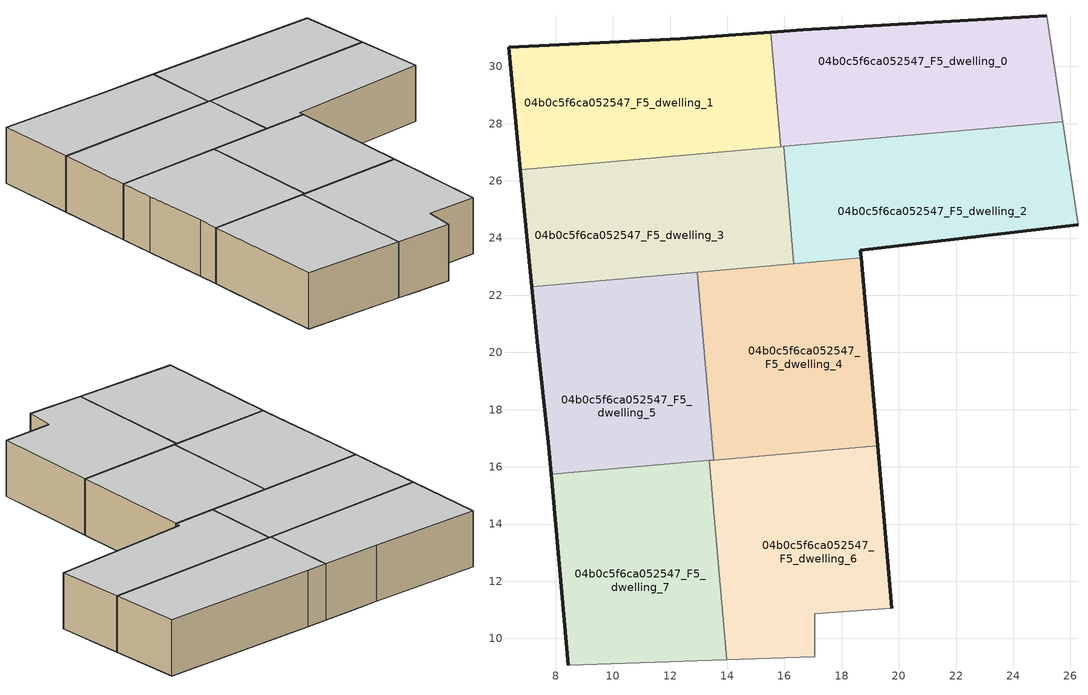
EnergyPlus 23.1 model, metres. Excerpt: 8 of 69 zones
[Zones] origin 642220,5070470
04b0c5f6ca052547_F5_dwelling_0
 floor to 04b0c5f6ca052547_F4_dwelling_4 (EU_floor_Construction): 25.56,29.16 25.17,31.77 16.66,31.27 15.53,31.2 15.76,28.59 z15
 floor adiabatic (EU_floor_Construction): 25.72,28.06 25.56,29.16 15.76,28.59 15.88,27.2 z15
 wall outside (EU_wall_Construction): 15.53,31.2 16.66,31.27 25.17,31.77 z15:18
 wall adiabatic (EU_wall_Construction): 25.17,31.77 25.72,28.06 z15:18
 wall to 04b0c5f6ca052547_F5_dwelling_1 (EU_wall_Construction): 15.88,27.2 15.53,31.2 z15:18
 wall to 04b0c5f6ca052547_F5_dwelling_2 (EU_wall_Construction): 25.72,28.06 15.97,27.2 z15:18
 wall to 04b0c5f6ca052547_F5_dwelling_3 (EU_wall_Construction): 15.97,27.2 15.88,27.2 z15:18
 ceiling to 04b0c5f6ca052547_F6_dwelling_0 (EU_floor_Construction): 25.17,31.77 25.72,28.06 15.88,27.2 15.53,31.2 16.66,31.27 z18
04b0c5f6ca052547_F5_dwelling_1
 floor to 04b0c5f6ca052547_F4_dwelling_0 (EU_floor_Construction): 13.99,27.03 13.75,31.07 12.36,30.97 6.35,30.68 6.77,26.39 z15
 floor to 04b0c5f6ca052547_F4_dwelling_4 (EU_floor_Construction): 15.76,28.59 15.53,31.2 13.75,31.07 13.91,28.48 z15
 floor adiabatic (EU_floor_Construction): 15.88,27.2 15.76,28.59 13.91,28.48 13.99,27.03 z15
 wall outside (EU_wall_Construction): 6.77,26.39 6.35,30.68 12.36,30.97 15.53,31.2 z15:18
 wall to 04b0c5f6ca052547_F5_dwelling_3 (EU_wall_Construction): 15.88,27.2 6.77,26.39 z15:18
 ceiling to 04b0c5f6ca052547_F6_dwelling_1 (EU_floor_Construction): 15.53,31.2 15.88,27.2 6.77,26.39 6.35,30.68 12.36,30.97 z18
04b0c5f6ca052547_F5_dwelling_2
 floor to 04b0c5f6ca052547_F4_dwelling_6 (EU_floor_Construction): 26.26,24.47 25.94,26.6 16.08,26.03 16.32,23.26 18.67,23.39 18.66,23.57 z15
 floor to 04b0c5f6ca052547_F4_dwelling_5 (EU_floor_Construction): 25.94,26.6 25.72,28.06 15.97,27.2 16.08,26.03 z15
 floor to 04b0c5f6ca052547_F4_dwelling_7 (EU_floor_Construction): 18.68,23.31 18.67,23.39 16.32,23.26 16.33,23.1 z15
 wall outside (EU_wall_Construction): 26.26,24.47 18.66,23.57 18.68,23.31 z15:18
 wall to 04b0c5f6ca052547_F5_dwelling_3 (EU_wall_Construction): 16.33,23.1 15.97,27.2 z15:18
 wall adiabatic (EU_wall_Construction): 25.72,28.06 26.26,24.47 z15:18
 wall to 04b0c5f6ca052547_F5_dwelling_4 (EU_wall_Construction): 18.68,23.31 16.33,23.1 z15:18
 ceiling to 04b0c5f6ca052547_F6_dwelling_2 (EU_floor_Construction): 25.72,28.06 26.26,24.47 18.66,23.57 18.68,23.31 16.33,23.1 15.97,27.2 z18
04b0c5f6ca052547_F5_dwelling_3
 floor to 04b0c5f6ca052547_F4_dwelling_1 (EU_floor_Construction): 14.23,22.92 14.06,25.9 6.85,25.48 7.16,22.3 z15
 floor to 04b0c5f6ca052547_F4_dwelling_0 (EU_floor_Construction): 14.06,25.9 13.99,27.03 6.77,26.39 6.85,25.48 z15
 floor to 04b0c5f6ca052547_F4_dwelling_6 (EU_floor_Construction): 16.32,23.26 16.08,26.03 14.06,25.91 14.22,23.13 z15
 floor to 04b0c5f6ca052547_F4_dwelling_7 (EU_floor_Construction): 16.33,23.1 16.32,23.26 14.22,23.13 14.23,22.92 z15
 floor to 04b0c5f6ca052547_F4_dwelling_5 (EU_floor_Construction): 16.08,26.03 15.97,27.2 13.99,27.03 14.06,25.91 z15
 wall outside (EU_wall_Construction): 7.16,22.3 6.77,26.39 z15:18
 wall to 04b0c5f6ca052547_F5_dwelling_5 (EU_wall_Construction): 12.95,22.81 7.16,22.3 z15:18
 wall to 04b0c5f6ca052547_F5_dwelling_4 (EU_wall_Construction): 16.33,23.1 12.95,22.81 z15:18
 ceiling to 04b0c5f6ca052547_F6_dwelling_3 (EU_floor_Construction): 15.97,27.2 16.33,23.1 7.16,22.3 6.77,26.39 z18
04b0c5f6ca052547_F5_dwelling_4
 floor to 04b0c5f6ca052547_F4_dwelling_1 (EU_floor_Construction): 14.37,20.57 14.23,22.92 12.95,22.81 13.15,20.5 z15
 floor to 04b0c5f6ca052547_F4_dwelling_2 (EU_floor_Construction): 14.61,16.33 14.37,20.57 13.15,20.5 13.53,16.24 z15
 floor adiabatic (EU_floor_Construction): 19.26,16.74 18.68,23.31 12.95,22.81 14.23,22.92 14.61,16.33 z15
 wall outside (EU_wall_Construction): 18.68,23.31 19.26,16.74 z15:18
 wall to 04b0c5f6ca052547_F5_dwelling_5 (EU_wall_Construction): 13.53,16.24 12.95,22.81 z15:18
 wall to 04b0c5f6ca052547_F5_dwelling_6 (EU_wall_Construction): 19.26,16.74 13.53,16.24 z15:18
 ceiling to 04b0c5f6ca052547_F6_dwelling_4 (EU_floor_Construction): 18.68,23.31 19.26,16.74 13.53,16.24 12.95,22.81 z18
04b0c5f6ca052547_F5_dwelling_5
 floor to 04b0c5f6ca052547_F4_dwelling_2 (EU_floor_Construction): 13.53,16.24 13.15,20.5 7.37,20.16 7.75,16.87 7.85,15.74 z15
 floor to 04b0c5f6ca052547_F4_dwelling_1 (EU_floor_Construction): 13.15,20.5 12.95,22.81 7.16,22.3 7.35,20.37 7.37,20.16 z15
 wall outside (EU_wall_Construction): 7.85,15.74 7.75,16.87 7.35,20.37 7.16,22.3 z15:18
 wall to 04b0c5f6ca052547_F5_dwelling_7 (EU_wall_Construction): 13.37,16.22 7.85,15.74 z15:18
 wall to 04b0c5f6ca052547_F5_dwelling_6 (EU_wall_Construction): 13.53,16.24 13.37,16.22 z15:18
 ceiling to 04b0c5f6ca052547_F6_dwelling_5 (EU_floor_Construction): 12.95,22.81 13.53,16.24 7.85,15.74 7.75,16.87 7.35,20.37 7.16,22.3 z18
04b0c5f6ca052547_F5_dwelling_6
 floor to 04b0c5f6ca052547_F4_dwelling_8 (EU_floor_Construction): 19.76,11.06 19.26,16.74 14.61,16.33 15.02,9.29 17.05,9.36 17.05,10.86 z15
 floor to 04b0c5f6ca052547_F4_dwelling_3 (EU_floor_Construction): 15.02,9.29 14.69,15.05 13.48,14.98 13.99,9.25 z15
 floor to 04b0c5f6ca052547_F4_dwelling_2 (EU_floor_Construction): 14.69,15.05 14.61,16.33 13.53,16.24 13.37,16.22 13.48,14.98 z15
 wall outside (EU_wall_Construction): 19.26,16.74 19.76,11.06 z15:18
 wall adiabatic (EU_wall_Construction): 19.76,11.06 17.05,10.86 17.05,9.36 13.99,9.25 z15:18
 wall to 04b0c5f6ca052547_F5_dwelling_7 (EU_wall_Construction): 13.99,9.25 13.37,16.22 z15:18
 ceiling to 04b0c5f6ca052547_F6_dwelling_6 (EU_floor_Construction): 19.26,16.74 19.76,11.06 17.05,10.86 17.05,9.36 13.99,9.25 13.37,16.22 z18
04b0c5f6ca052547_F5_dwelling_7
 floor to 04b0c5f6ca052547_F4_dwelling_3 (EU_floor_Construction): 13.99,9.25 13.48,14.98 7.95,14.66 8.45,9.06 z15
 floor to 04b0c5f6ca052547_F4_dwelling_2 (EU_floor_Construction): 13.48,14.98 13.37,16.22 7.85,15.74 7.95,14.66 z15
 wall outside (EU_wall_Construction): 8.45,9.06 7.85,15.74 z15:18
 wall adiabatic (EU_wall_Construction): 13.99,9.25 8.45,9.06 z15:18
 ceiling to 04b0c5f6ca052547_F6_dwelling_7 (EU_floor_Construction): 13.37,16.22 13.99,9.25 8.45,9.06 7.85,15.74 z18
[Building]
EU S2 Campaign: North Axis=0; Terrain=City; Solar Distribution=FullExterior
[Site:Location]
Lyon-Bron: Latitude=45.75; Longitude=5; Time Zone=1; Elevation=198
[SizingPeriod:WeatherFileDays]
AnnualSizingPeriod: Begin Month=1; Begin Day of Month=1; End Month=12; End Day of Month=31; Day of Week for Start Day=Monday; Use Weather File Daylight Saving Period=No; Use Weather File Rain and Snow Indicators=No
[MATERIAL]
EU_InternalMass_Material: Roughness=MediumRough; Thickness=0.1; Conductivity=1; Density=1800; Specific Heat=900; Thermal Absorptance=0.9; Solar Absorptance=0.7; Visible Absorptance=0.7
[MATERIAL:NOMASS] Roughness=MediumRough; Thermal Absorptance=0.9; Solar Absorptance=0.7; Visible Absorptance=0.7
Name | Thermal Resistance
EU_wall_NoMass | 1.97775
EU_floor_NoMass | 1.84812
[CONSTRUCTION]
EU_wall_Construction: EU_wall_NoMass
EU_floor_Construction: EU_floor_NoMass
EU_InternalMass_Construction: EU_InternalMass_Material
[ZONE] Type=1; Multiplier=1; Ceiling Height=autocalculate; Floor Area=autocalculate; Part of Total Floor Area=Yes
Name | Volume
04b0c5f6ca052547_F5_dwelling_0; 04b0c5f6ca052547_F5_dwelling_1 | 113.834
04b0c5f6ca052547_F5_dwelling_2 | 113.843
04b0c5f6ca052547_F5_dwelling_3 | 113.851
04b0c5f6ca052547_F5_dwelling_4 | 113.833
04b0c5f6ca052547_F5_dwelling_5 | 113.84
04b0c5f6ca052547_F5_dwelling_6 | 113.836
04b0c5f6ca052547_F5_dwelling_7 | 113.839
[INTERNALMASS] Construction=EU_InternalMass_Construction
Name | Zone or ZoneList | Surface Area
04b0c5f6ca052547_F5_dwelling_0_EU_InternalMass | 04b0c5f6ca052547_F5_dwelling_0 | 37.9445
04b0c5f6ca052547_F5_dwelling_1_EU_InternalMass | 04b0c5f6ca052547_F5_dwelling_1 | 37.945
04b0c5f6ca052547_F5_dwelling_2_EU_InternalMass | 04b0c5f6ca052547_F5_dwelling_2 | 37.9475
04b0c5f6ca052547_F5_dwelling_3_EU_InternalMass | 04b0c5f6ca052547_F5_dwelling_3 | 37.9496
04b0c5f6ca052547_F5_dwelling_4_EU_InternalMass | 04b0c5f6ca052547_F5_dwelling_4 | 37.9458
04b0c5f6ca052547_F5_dwelling_5_EU_InternalMass | 04b0c5f6ca052547_F5_dwelling_5 | 37.9464
04b0c5f6ca052547_F5_dwelling_6_EU_InternalMass | 04b0c5f6ca052547_F5_dwelling_6 | 37.9456
04b0c5f6ca052547_F5_dwelling_7_EU_InternalMass | 04b0c5f6ca052547_F5_dwelling_7 | 37.9472
[OTHEREQUIPMENT] Fuel Type=Electricity; Design Level Calculation Method=Watts/Area; Power per Zone Floor Area=1; Fraction Latent=0; Fraction Radiant=0; Fraction Lost=0; Carbon Dioxide Generation Rate=0; EndUse Subcategory=EU_Step8_InternalGains
Name | Zone or ZoneList or Space or SpaceList | Schedule
EU_Step8_InternalGain_04b0c5f6ca052547_F5_dwelling_0_f000 | 04b0c5f6ca052547_F5_dwelling_0 | EU_Step8_GainSchedule_04b0c5f6ca052547_F5_dwelling_0_f000
EU_Step8_InternalGain_04b0c5f6ca052547_F5_dwelling_1_f000 | 04b0c5f6ca052547_F5_dwelling_1 | EU_Step8_GainSchedule_04b0c5f6ca052547_F5_dwelling_1_f000
EU_Step8_InternalGain_04b0c5f6ca052547_F5_dwelling_2_f000 | 04b0c5f6ca052547_F5_dwelling_2 | EU_Step8_GainSchedule_04b0c5f6ca052547_F5_dwelling_2_f000
EU_Step8_InternalGain_04b0c5f6ca052547_F5_dwelling_3_f000 | 04b0c5f6ca052547_F5_dwelling_3 | EU_Step8_GainSchedule_04b0c5f6ca052547_F5_dwelling_3_f000
EU_Step8_InternalGain_04b0c5f6ca052547_F5_dwelling_4_f000 | 04b0c5f6ca052547_F5_dwelling_4 | EU_Step8_GainSchedule_04b0c5f6ca052547_F5_dwelling_4_f000
EU_Step8_InternalGain_04b0c5f6ca052547_F5_dwelling_5_f000 | 04b0c5f6ca052547_F5_dwelling_5 | EU_Step8_GainSchedule_04b0c5f6ca052547_F5_dwelling_5_f000
EU_Step8_InternalGain_04b0c5f6ca052547_F5_dwelling_6_f000 | 04b0c5f6ca052547_F5_dwelling_6 | EU_Step8_GainSchedule_04b0c5f6ca052547_F5_dwelling_6_f000
EU_Step8_InternalGain_04b0c5f6ca052547_F5_dwelling_7_f000 | 04b0c5f6ca052547_F5_dwelling_7 | EU_Step8_GainSchedule_04b0c5f6ca052547_F5_dwelling_7_f000
[ZONEVENTILATION:DESIGNFLOWRATE] Schedule=EU_AlwaysOn; Design Flow Rate Calculation Method=AirChanges/Hour; Air Changes per Hour=0.759424; Ventilation Type=Natural; Fan Pressure Rise=0; Fan Total Efficiency=1; Constant Term Coefficient=1; Temperature Term Coefficient=0; Velocity Term Coefficient=0; Velocity Squared Term Coefficient=0; Minimum Indoor Temperature=-100; Maximum Indoor Temperature=100; Delta Temperature=-100; Minimum Outdoor Temperature=-100; Maximum Outdoor Temperature=100; Maximum Wind Speed=40
Name | Zone or ZoneList or Space or SpaceList
EU_ConstantAir_04b0c5f6ca052547_F5_dwelling_0 | 04b0c5f6ca052547_F5_dwelling_0
EU_ConstantAir_04b0c5f6ca052547_F5_dwelling_1 | 04b0c5f6ca052547_F5_dwelling_1
EU_ConstantAir_04b0c5f6ca052547_F5_dwelling_2 | 04b0c5f6ca052547_F5_dwelling_2
EU_ConstantAir_04b0c5f6ca052547_F5_dwelling_3 | 04b0c5f6ca052547_F5_dwelling_3
EU_ConstantAir_04b0c5f6ca052547_F5_dwelling_4 | 04b0c5f6ca052547_F5_dwelling_4
EU_ConstantAir_04b0c5f6ca052547_F5_dwelling_5 | 04b0c5f6ca052547_F5_dwelling_5
EU_ConstantAir_04b0c5f6ca052547_F5_dwelling_6 | 04b0c5f6ca052547_F5_dwelling_6
EU_ConstantAir_04b0c5f6ca052547_F5_dwelling_7 | 04b0c5f6ca052547_F5_dwelling_7
[HVACTEMPLATE:ZONE:IDEALLOADSAIRSYSTEM] System Availability Schedule=EU_AlwaysOn; Maximum Heating Supply Air Temperature=50; Minimum Cooling Supply Air Temperature=13; Maximum Heating Supply Air Humidity Ratio=0.0156; Minimum Cooling Supply Air Humidity Ratio=0.0077; Heating Limit=NoLimit; Cooling Limit=NoLimit; Heating Availability Schedule=EU_AlwaysOn; Cooling Availability Schedule=EU_CoolingOff; Dehumidification Control Type=ConstantSensibleHeatRatio; Cooling Sensible Heat Ratio=0.7; Dehumidification Setpoint=60; Humidification Control Type=None; Humidification Setpoint=30; Outdoor Air Method=None; Outdoor Air Flow Rate per Person=0.00944; Outdoor Air Flow Rate per Zone Floor Area=0; Outdoor Air Flow Rate per Zone=0; Demand Controlled Ventilation Type=None; Outdoor Air Economizer Type=NoEconomizer; Heat Recovery Type=None; Sensible Heat Recovery Effectiveness=0.7; Latent Heat Recovery Effectiveness=0.65
Name | Template Thermostat
04b0c5f6ca052547_F5_dwelling_0 | EU_HeatOnly_04b0c5f6ca052547_F5_dwelling_0
04b0c5f6ca052547_F5_dwelling_1 | EU_HeatOnly_04b0c5f6ca052547_F5_dwelling_1
04b0c5f6ca052547_F5_dwelling_2 | EU_HeatOnly_04b0c5f6ca052547_F5_dwelling_2
04b0c5f6ca052547_F5_dwelling_3 | EU_HeatOnly_04b0c5f6ca052547_F5_dwelling_3
04b0c5f6ca052547_F5_dwelling_4 | EU_HeatOnly_04b0c5f6ca052547_F5_dwelling_4
04b0c5f6ca052547_F5_dwelling_5 | EU_HeatOnly_04b0c5f6ca052547_F5_dwelling_5
04b0c5f6ca052547_F5_dwelling_6 | EU_HeatOnly_04b0c5f6ca052547_F5_dwelling_6
04b0c5f6ca052547_F5_dwelling_7 | EU_HeatOnly_04b0c5f6ca052547_F5_dwelling_7
[SIZING:ZONE] Zone Cooling Design Supply Air Temperature Input Method=SupplyAirTemperature; Zone Cooling Design Supply Air Temperature=13; Zone Heating Design Supply Air Temperature Input Method=SupplyAirTemperature; Zone Heating Design Supply Air Temperature=50; Zone Cooling Design Supply Air Humidity Ratio=0.008; Zone Heating Design Supply Air Humidity Ratio=0.008; Cooling Design Air Flow Method=DesignDay; Cooling Design Air Flow Rate=0; Cooling Minimum Air Flow per Zone Floor Area=0.000762; Cooling Minimum Air Flow=0; Cooling Minimum Air Flow Fraction=0.2; Heating Design Air Flow Method=DesignDay; Heating Design Air Flow Rate=0; Heating Maximum Air Flow per Zone Floor Area=0.002032; Heating Maximum Air Flow=0.141576; Heating Maximum Air Flow Fraction=0.3; Account for Dedicated Outdoor Air System=No; Dedicated Outdoor Air System Control Strategy=NeutralSupplyAir; Dedicated Outdoor Air Low Setpoint Temperature for Design=autosize; Dedicated Outdoor Air High Setpoint Temperature for Design=autosize; Zone Load Sizing Method=Sensible Load Only No Latent Load; Zone Latent Cooling Design Supply Air Humidity Ratio Input Method=HumidityRatioDifference; Zone Cooling Design Supply Air Humidity Ratio Difference=0.005; Zone Latent Heating Design Supply Air Humidity Ratio Input Method=HumidityRatioDifference; Zone Humidification Design Supply Air Humidity Ratio Difference=0.005
04b0c5f6ca052547_F5_dwelling_0; 04b0c5f6ca052547_F5_dwelling_1; 04b0c5f6ca052547_F5_dwelling_2; 04b0c5f6ca052547_F5_dwelling_3; 04b0c5f6ca052547_F5_dwelling_4; 04b0c5f6ca052547_F5_dwelling_5; 04b0c5f6ca052547_F5_dwelling_6; 04b0c5f6ca052547_F5_dwelling_7
[SCHEDULE:CONSTANT]
Name | Hourly Value
EU_AlwaysOn | 1
EU_CoolingOff | 0
[SCHEDULE:FILE] Column Number=1; Rows to Skip at Top=0; Number of Hours of Data=8760; Column Separator=Comma; Interpolate to Timestep=No; Minutes per Item=60; Adjust Schedule for Daylight Savings=Yes
Name | File
EU_Step8_GainSchedule_04b0c5f6ca052547_F5_dwelling_0_f000 | ../../schedules/04b0c5f6ca052547/04b0c5f6ca052547_F5_dwelling_0_f000_gain.csv
EU_Step8_GainSchedule_04b0c5f6ca052547_F5_dwelling_1_f000 | ../../schedules/04b0c5f6ca052547/04b0c5f6ca052547_F5_dwelling_1_f000_gain.csv
EU_Step8_GainSchedule_04b0c5f6ca052547_F5_dwelling_2_f000 | ../../schedules/04b0c5f6ca052547/04b0c5f6ca052547_F5_dwelling_2_f000_gain.csv
EU_Step8_GainSchedule_04b0c5f6ca052547_F5_dwelling_3_f000 | ../../schedules/04b0c5f6ca052547/04b0c5f6ca052547_F5_dwelling_3_f000_gain.csv
EU_Step8_GainSchedule_04b0c5f6ca052547_F5_dwelling_4_f000 | ../../schedules/04b0c5f6ca052547/04b0c5f6ca052547_F5_dwelling_4_f000_gain.csv
EU_Step8_GainSchedule_04b0c5f6ca052547_F5_dwelling_5_f000 | ../../schedules/04b0c5f6ca052547/04b0c5f6ca052547_F5_dwelling_5_f000_gain.csv
EU_Step8_GainSchedule_04b0c5f6ca052547_F5_dwelling_6_f000 | ../../schedules/04b0c5f6ca052547/04b0c5f6ca052547_F5_dwelling_6_f000_gain.csv
EU_Step8_GainSchedule_04b0c5f6ca052547_F5_dwelling_7_f000 | ../../schedules/04b0c5f6ca052547/04b0c5f6ca052547_F5_dwelling_7_f000_gain.csv
